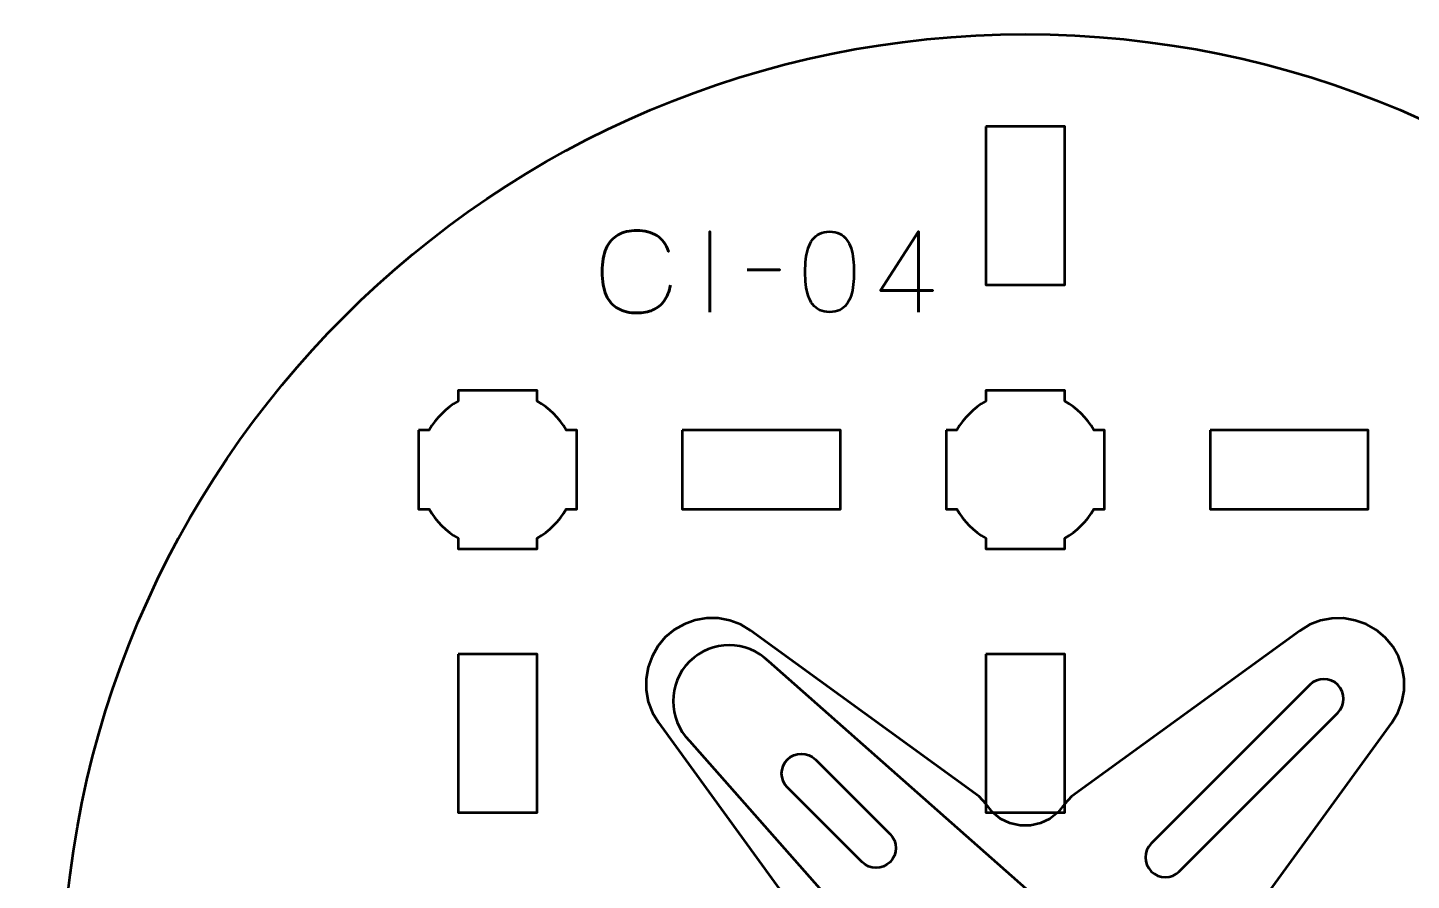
# Model space of a CAD drawing. Header units: centimetres. Extents: x -21 to 0, y -29.7 to 0.
# Drawn here: x -15.78 to -10.54, y -19.11 to -15.87 of the extents above; entities that cross this region are included whole.
import ezdxf

# ---------------------------------------------------------------- set-up
doc = ezdxf.new("R2010")
doc.units = ezdxf.units.CM
doc.header["$MEASUREMENT"] = 0
doc.layers.add('Layer 1', color=7, linetype='Continuous')

msp = doc.modelspace()

# ---------------------------------------------------------------- linework, layer by layer
at = {"layer": 'Layer 1', "color": 114, "lineweight": 53}
msp.add_ellipse((-11.99999, -19.55), major_axis=(0, 3.65), ratio=1, dxfattribs=at)
at = {"layer": 'Layer 1', "color": 22, "lineweight": 53}
msp.add_open_spline([(-21.00003, -29.19995), (-21.00003, -29.19995), (-21.00003, -0.49992), (-21.00003, -0.49992), (-21.00003, -0.49992), (-21.00003, -0.22295), (-20.77694, 0.00004), (-20.49994, 0.00004), (-20.49994, 0.00004), (-20.49994, 0.00004), (-0.50008, 0.00004), (-0.50008, 0.00004), (-0.50008, 0.00004), (-0.22294, 0.00004), (0.00002, -0.22295), (0.00002, -0.49992), (0.00002, -0.49992), (0.00002, -0.49992), (0.00002, -29.19995), (0.00002, -29.19995), (0.00002, -29.19995), (0.00002, -29.47695), (-0.22294, -29.70004), (-0.50008, -29.70004), (-0.50008, -29.70004), (-0.50008, -29.70004), (-20.49994, -29.70004), (-20.49994, -29.70004), (-20.49994, -29.70004), (-20.77694, -29.70004), (-21.00003, -29.47695), (-21.00003, -29.19995)], degree=3, knots=[0, 0, 0, 0, 0.125, 0.125, 0.125, 0.125, 0.25, 0.25, 0.25, 0.25, 0.375, 0.375, 0.375, 0.375, 0.5, 0.5, 0.5, 0.5, 0.625, 0.625, 0.625, 0.625, 0.75, 0.75, 0.75, 0.75, 0.875, 0.875, 0.875, 0.875, 1, 1, 1, 1], dxfattribs=at)
at = {"layer": 'Layer 1', "lineweight": 53}
for points, knots in [([(-12.15003, -16.24995), (-12.15003, -16.24995), (-11.85003, -16.24995), (-11.85003, -16.24995), (-11.85003, -16.24995), (-11.85003, -16.24995), (-11.85003, -16.84995), (-11.85003, -16.84995), (-11.85003, -16.84995), (-11.85003, -16.84995), (-12.15003, -16.84995), (-12.15003, -16.84995), (-12.15003, -16.84995), (-12.15003, -16.84995), (-12.15003, -16.24995), (-12.15003, -16.24995)], [0, 0, 0, 0, 0.25, 0.25, 0.25, 0.25, 0.5, 0.5, 0.5, 0.5, 0.75, 0.75, 0.75, 0.75, 1, 1, 1, 1]), ([(-14.29999, -17.39994), (-14.29999, -17.39994), (-14.25979, -17.39994), (-14.25979, -17.39994), (-14.25979, -17.39994), (-14.23346, -17.35442), (-14.1955, -17.31649), (-14.14999, -17.29016), (-14.14999, -17.29016), (-14.14999, -17.29016), (-14.14999, -17.24994), (-14.14999, -17.24994), (-14.14999, -17.24994), (-14.14999, -17.24994), (-13.84999, -17.24994), (-13.84999, -17.24994), (-13.84999, -17.24994), (-13.84999, -17.24994), (-13.84999, -17.29013), (-13.84999, -17.29013), (-13.84999, -17.29013), (-13.80446, -17.31646), (-13.76647, -17.35441), (-13.74011, -17.39994), (-13.74011, -17.39994), (-13.74011, -17.39994), (-13.69999, -17.39994), (-13.69999, -17.39994), (-13.69999, -17.39994), (-13.69999, -17.39994), (-13.69999, -17.54536), (-13.69999, -17.54536), (-13.69999, -17.54536), (-13.69999, -17.54536), (-13.69993, -17.55001), (-13.69993, -17.55001), (-13.69993, -17.55001), (-13.69993, -17.55001), (-13.69999, -17.55465), (-13.69999, -17.55465), (-13.69999, -17.55465), (-13.69999, -17.55465), (-13.69999, -17.69994), (-13.69999, -17.69994), (-13.69999, -17.69994), (-13.69999, -17.69994), (-13.74006, -17.69994), (-13.74006, -17.69994), (-13.74006, -17.69994), (-13.76641, -17.74551), (-13.80441, -17.78352), (-13.84999, -17.80988), (-13.84999, -17.80988), (-13.84999, -17.80988), (-13.84999, -17.84994), (-13.84999, -17.84994), (-13.84999, -17.84994), (-13.84999, -17.84994), (-13.99327, -17.84994), (-13.99327, -17.84994), (-13.99327, -17.84994), (-13.99327, -17.84994), (-13.99994, -17.85002), (-13.99994, -17.85002), (-13.99994, -17.85002), (-13.99994, -17.85002), (-14.00662, -17.84994), (-14.00662, -17.84994), (-14.00662, -17.84994), (-14.00662, -17.84994), (-14.14999, -17.84994), (-14.14999, -17.84994), (-14.14999, -17.84994), (-14.14999, -17.84994), (-14.14999, -17.80984), (-14.14999, -17.80984), (-14.14999, -17.80984), (-14.19553, -17.78348), (-14.23351, -17.74549), (-14.25984, -17.69994), (-14.25984, -17.69994), (-14.25984, -17.69994), (-14.29999, -17.69994), (-14.29999, -17.69994), (-14.29999, -17.69994), (-14.29999, -17.69994), (-14.29999, -17.39994), (-14.29999, -17.39994)], [0, 0, 0, 0, 0.0454545, 0.0454545, 0.0454545, 0.0454545, 0.0909091, 0.0909091, 0.0909091, 0.0909091, 0.1363636, 0.1363636, 0.1363636, 0.1363636, 0.1818182, 0.1818182, 0.1818182, 0.1818182, 0.2272727, 0.2272727, 0.2272727, 0.2272727, 0.2727273, 0.2727273, 0.2727273, 0.2727273, 0.3181818, 0.3181818, 0.3181818, 0.3181818, 0.3636364, 0.3636364, 0.3636364, 0.3636364, 0.4090909, 0.4090909, 0.4090909, 0.4090909, 0.4545455, 0.4545455, 0.4545455, 0.4545455, 0.5, 0.5, 0.5, 0.5, 0.5454545, 0.5454545, 0.5454545, 0.5454545, 0.5909091, 0.5909091, 0.5909091, 0.5909091, 0.6363636, 0.6363636, 0.6363636, 0.6363636, 0.6818182, 0.6818182, 0.6818182, 0.6818182, 0.7272727, 0.7272727, 0.7272727, 0.7272727, 0.7727273, 0.7727273, 0.7727273, 0.7727273, 0.8181818, 0.8181818, 0.8181818, 0.8181818, 0.8636364, 0.8636364, 0.8636364, 0.8636364, 0.9090909, 0.9090909, 0.9090909, 0.9090909, 0.9545455, 0.9545455, 0.9545455, 0.9545455, 1, 1, 1, 1]), ([(-12.29999, -17.39994), (-12.29999, -17.39994), (-12.25979, -17.39994), (-12.25979, -17.39994), (-12.25979, -17.39994), (-12.23346, -17.35442), (-12.1955, -17.31649), (-12.14999, -17.29016), (-12.14999, -17.29016), (-12.14999, -17.29016), (-12.14999, -17.24994), (-12.14999, -17.24994), (-12.14999, -17.24994), (-12.14999, -17.24994), (-11.84999, -17.24994), (-11.84999, -17.24994), (-11.84999, -17.24994), (-11.84999, -17.24994), (-11.84999, -17.29013), (-11.84999, -17.29013), (-11.84999, -17.29013), (-11.80446, -17.31646), (-11.76647, -17.35441), (-11.74011, -17.39994), (-11.74011, -17.39994), (-11.74011, -17.39994), (-11.69999, -17.39994), (-11.69999, -17.39994), (-11.69999, -17.39994), (-11.69999, -17.39994), (-11.69999, -17.54536), (-11.69999, -17.54536), (-11.69999, -17.54536), (-11.69999, -17.54536), (-11.69993, -17.55001), (-11.69993, -17.55001), (-11.69993, -17.55001), (-11.69993, -17.55001), (-11.69999, -17.55465), (-11.69999, -17.55465), (-11.69999, -17.55465), (-11.69999, -17.55465), (-11.69999, -17.69994), (-11.69999, -17.69994), (-11.69999, -17.69994), (-11.69999, -17.69994), (-11.74006, -17.69994), (-11.74006, -17.69994), (-11.74006, -17.69994), (-11.76641, -17.74551), (-11.80441, -17.78352), (-11.84999, -17.80988), (-11.84999, -17.80988), (-11.84999, -17.80988), (-11.84999, -17.84994), (-11.84999, -17.84994), (-11.84999, -17.84994), (-11.84999, -17.84994), (-11.99327, -17.84994), (-11.99327, -17.84994), (-11.99327, -17.84994), (-11.99327, -17.84994), (-11.99994, -17.85002), (-11.99994, -17.85002), (-11.99994, -17.85002), (-11.99994, -17.85002), (-12.00662, -17.84994), (-12.00662, -17.84994), (-12.00662, -17.84994), (-12.00662, -17.84994), (-12.14999, -17.84994), (-12.14999, -17.84994), (-12.14999, -17.84994), (-12.14999, -17.84994), (-12.14999, -17.80984), (-12.14999, -17.80984), (-12.14999, -17.80984), (-12.19553, -17.78348), (-12.23351, -17.74549), (-12.25984, -17.69994), (-12.25984, -17.69994), (-12.25984, -17.69994), (-12.29999, -17.69994), (-12.29999, -17.69994), (-12.29999, -17.69994), (-12.29999, -17.69994), (-12.29999, -17.39994), (-12.29999, -17.39994)], [0, 0, 0, 0, 0.0454545, 0.0454545, 0.0454545, 0.0454545, 0.0909091, 0.0909091, 0.0909091, 0.0909091, 0.1363636, 0.1363636, 0.1363636, 0.1363636, 0.1818182, 0.1818182, 0.1818182, 0.1818182, 0.2272727, 0.2272727, 0.2272727, 0.2272727, 0.2727273, 0.2727273, 0.2727273, 0.2727273, 0.3181818, 0.3181818, 0.3181818, 0.3181818, 0.3636364, 0.3636364, 0.3636364, 0.3636364, 0.4090909, 0.4090909, 0.4090909, 0.4090909, 0.4545455, 0.4545455, 0.4545455, 0.4545455, 0.5, 0.5, 0.5, 0.5, 0.5454545, 0.5454545, 0.5454545, 0.5454545, 0.5909091, 0.5909091, 0.5909091, 0.5909091, 0.6363636, 0.6363636, 0.6363636, 0.6363636, 0.6818182, 0.6818182, 0.6818182, 0.6818182, 0.7272727, 0.7272727, 0.7272727, 0.7272727, 0.7727273, 0.7727273, 0.7727273, 0.7727273, 0.8181818, 0.8181818, 0.8181818, 0.8181818, 0.8636364, 0.8636364, 0.8636364, 0.8636364, 0.9090909, 0.9090909, 0.9090909, 0.9090909, 0.9545455, 0.9545455, 0.9545455, 0.9545455, 1, 1, 1, 1]), ([(-13.29998, -17.39993), (-13.29998, -17.39993), (-12.69997, -17.39993), (-12.69997, -17.39993), (-12.69997, -17.39993), (-12.69997, -17.39993), (-12.69997, -17.69993), (-12.69997, -17.69993), (-12.69997, -17.69993), (-12.69997, -17.69993), (-13.29998, -17.69993), (-13.29998, -17.69993), (-13.29998, -17.69993), (-13.29998, -17.69993), (-13.29998, -17.39993), (-13.29998, -17.39993)], [0, 0, 0, 0, 0.25, 0.25, 0.25, 0.25, 0.5, 0.5, 0.5, 0.5, 0.75, 0.75, 0.75, 0.75, 1, 1, 1, 1]), ([(-11.29991, -17.39993), (-11.29991, -17.39993), (-10.69991, -17.39993), (-10.69991, -17.39993), (-10.69991, -17.39993), (-10.69991, -17.39993), (-10.69991, -17.69993), (-10.69991, -17.69993), (-10.69991, -17.69993), (-10.69991, -17.69993), (-11.29991, -17.69993), (-11.29991, -17.69993), (-11.29991, -17.69993), (-11.29991, -17.69993), (-11.29991, -17.39993), (-11.29991, -17.39993)], [0, 0, 0, 0, 0.25, 0.25, 0.25, 0.25, 0.5, 0.5, 0.5, 0.5, 0.75, 0.75, 0.75, 0.75, 1, 1, 1, 1]), ([(-14.14996, -18.24991), (-14.14996, -18.24991), (-13.84996, -18.24991), (-13.84996, -18.24991), (-13.84996, -18.24991), (-13.84996, -18.24991), (-13.84996, -18.84992), (-13.84996, -18.84992), (-13.84996, -18.84992), (-13.84996, -18.84992), (-14.14996, -18.84992), (-14.14996, -18.84992), (-14.14996, -18.84992), (-14.14996, -18.84992), (-14.14996, -18.24991), (-14.14996, -18.24991)], [0, 0, 0, 0, 0.25, 0.25, 0.25, 0.25, 0.5, 0.5, 0.5, 0.5, 0.75, 0.75, 0.75, 0.75, 1, 1, 1, 1]), ([(-12.15003, -18.24991), (-12.15003, -18.24991), (-11.85003, -18.24991), (-11.85003, -18.24991), (-11.85003, -18.24991), (-11.85003, -18.24991), (-11.85003, -18.84992), (-11.85003, -18.84992), (-11.85003, -18.84992), (-11.85003, -18.84992), (-12.15003, -18.84992), (-12.15003, -18.84992), (-12.15003, -18.84992), (-12.15003, -18.84992), (-12.15003, -18.24991), (-12.15003, -18.24991)], [0, 0, 0, 0, 0.25, 0.25, 0.25, 0.25, 0.5, 0.5, 0.5, 0.5, 0.75, 0.75, 0.75, 0.75, 1, 1, 1, 1])]:
    msp.add_open_spline(points, degree=3, knots=knots, dxfattribs=at)
at = {"layer": 'Layer 1', "color": 30, "lineweight": 53}
for points, knots in [([(-13.345, -16.85033), (-13.34952, -16.87453), (-13.35742, -16.8945), (-13.3685, -16.91016), (-13.3685, -16.91016), (-13.37964, -16.92576), (-13.3939, -16.93733), (-13.41125, -16.94488), (-13.41125, -16.94488), (-13.42854, -16.95243), (-13.44886, -16.95624), (-13.472, -16.95617), (-13.472, -16.95617), (-13.50015, -16.95624), (-13.52407, -16.9508), (-13.54369, -16.93973), (-13.54369, -16.93973), (-13.5633, -16.92872), (-13.57826, -16.91172), (-13.58856, -16.88865), (-13.58856, -16.88865), (-13.59886, -16.86557), (-13.60401, -16.83601), (-13.60408, -16.79996), (-13.60408, -16.79996), (-13.60401, -16.76405), (-13.59886, -16.73455), (-13.58856, -16.71148), (-13.58856, -16.71148), (-13.57826, -16.68841), (-13.5633, -16.67134), (-13.54369, -16.66026), (-13.54369, -16.66026), (-13.52407, -16.64918), (-13.50015, -16.64368), (-13.472, -16.64375), (-13.472, -16.64375), (-13.44187, -16.64368), (-13.41662, -16.6501), (-13.3963, -16.66301), (-13.3963, -16.66301), (-13.37605, -16.67592), (-13.36116, -16.69589), (-13.35178, -16.72291), (-13.35178, -16.72291), (-13.36116, -16.69589), (-13.37605, -16.67592), (-13.3963, -16.66301), (-13.3963, -16.66301), (-13.41662, -16.6501), (-13.44187, -16.64368), (-13.472, -16.64375), (-13.472, -16.64375), (-13.50015, -16.64368), (-13.52407, -16.64918), (-13.54369, -16.66026), (-13.54369, -16.66026), (-13.5633, -16.67134), (-13.57826, -16.68841), (-13.58856, -16.71148), (-13.58856, -16.71148), (-13.59886, -16.73455), (-13.60401, -16.76405), (-13.60408, -16.79996), (-13.60408, -16.79996), (-13.60401, -16.83601), (-13.59886, -16.86557), (-13.58856, -16.88865), (-13.58856, -16.88865), (-13.57826, -16.91172), (-13.5633, -16.92872), (-13.54369, -16.93973), (-13.54369, -16.93973), (-13.52407, -16.9508), (-13.50015, -16.95624), (-13.472, -16.95617), (-13.472, -16.95617), (-13.44886, -16.95624), (-13.42854, -16.95243), (-13.41125, -16.94488), (-13.41125, -16.94488), (-13.3939, -16.93733), (-13.37964, -16.92576), (-13.3685, -16.91016), (-13.3685, -16.91016), (-13.35742, -16.8945), (-13.34952, -16.87453), (-13.345, -16.85033)], [0, 0, 0, 0, 0.0454545, 0.0454545, 0.0454545, 0.0454545, 0.0909091, 0.0909091, 0.0909091, 0.0909091, 0.1363636, 0.1363636, 0.1363636, 0.1363636, 0.1818182, 0.1818182, 0.1818182, 0.1818182, 0.2272727, 0.2272727, 0.2272727, 0.2272727, 0.2727273, 0.2727273, 0.2727273, 0.2727273, 0.3181818, 0.3181818, 0.3181818, 0.3181818, 0.3636364, 0.3636364, 0.3636364, 0.3636364, 0.4090909, 0.4090909, 0.4090909, 0.4090909, 0.4545455, 0.4545455, 0.4545455, 0.4545455, 0.5, 0.5, 0.5, 0.5, 0.5454545, 0.5454545, 0.5454545, 0.5454545, 0.5909091, 0.5909091, 0.5909091, 0.5909091, 0.6363636, 0.6363636, 0.6363636, 0.6363636, 0.6818182, 0.6818182, 0.6818182, 0.6818182, 0.7272727, 0.7272727, 0.7272727, 0.7272727, 0.7727273, 0.7727273, 0.7727273, 0.7727273, 0.8181818, 0.8181818, 0.8181818, 0.8181818, 0.8636364, 0.8636364, 0.8636364, 0.8636364, 0.9090909, 0.9090909, 0.9090909, 0.9090909, 0.9545455, 0.9545455, 0.9545455, 0.9545455, 1, 1, 1, 1]), ([(-13.19514, -16.95278), (-13.19514, -16.95278), (-13.19514, -16.64756), (-13.19514, -16.64756), (-13.19514, -16.64756), (-13.19514, -16.64756), (-13.19514, -16.95278), (-13.19514, -16.95278)], [0, 0, 0, 0, 0.5, 0.5, 0.5, 0.5, 1, 1, 1, 1]), ([(-12.74175, -16.95278), (-12.72694, -16.95271), (-12.71417, -16.9501), (-12.70351, -16.94502), (-12.70351, -16.94502), (-12.69293, -16.93994), (-12.68411, -16.93267), (-12.67706, -16.92343), (-12.67706, -16.92343), (-12.67007, -16.91412), (-12.66457, -16.90311), (-12.66048, -16.89041), (-12.66048, -16.89041), (-12.65645, -16.87771), (-12.65356, -16.86381), (-12.65194, -16.84857), (-12.65194, -16.84857), (-12.65024, -16.83333), (-12.6494, -16.81731), (-12.64947, -16.80038), (-12.64947, -16.80038), (-12.6494, -16.78352), (-12.65024, -16.7675), (-12.65194, -16.75233), (-12.65194, -16.75233), (-12.65356, -16.73716), (-12.65645, -16.72319), (-12.66048, -16.71049), (-12.66048, -16.71049), (-12.66457, -16.69786), (-12.67007, -16.68686), (-12.67706, -16.67747), (-12.67706, -16.67747), (-12.68411, -16.66816), (-12.69293, -16.66089), (-12.70351, -16.65581), (-12.70351, -16.65581), (-12.71417, -16.65066), (-12.72694, -16.64805), (-12.74175, -16.64798), (-12.74175, -16.64798), (-12.75657, -16.64805), (-12.76934, -16.65066), (-12.78, -16.65581), (-12.78, -16.65581), (-12.79058, -16.66089), (-12.7994, -16.66816), (-12.80645, -16.67747), (-12.80645, -16.67747), (-12.81344, -16.68686), (-12.81894, -16.69786), (-12.82303, -16.71049), (-12.82303, -16.71049), (-12.82706, -16.72319), (-12.82995, -16.73716), (-12.83157, -16.75233), (-12.83157, -16.75233), (-12.83326, -16.7675), (-12.83411, -16.78352), (-12.83404, -16.80038), (-12.83404, -16.80038), (-12.83411, -16.81731), (-12.83326, -16.83333), (-12.83157, -16.84857), (-12.83157, -16.84857), (-12.82995, -16.86381), (-12.82706, -16.87771), (-12.82303, -16.89041), (-12.82303, -16.89041), (-12.81894, -16.90311), (-12.81344, -16.91412), (-12.80645, -16.92343), (-12.80645, -16.92343), (-12.7994, -16.93267), (-12.79058, -16.93994), (-12.78, -16.94502), (-12.78, -16.94502), (-12.76934, -16.9501), (-12.75657, -16.95271), (-12.74175, -16.95278)], [0, 0, 0, 0, 0.05, 0.05, 0.05, 0.05, 0.1, 0.1, 0.1, 0.1, 0.15, 0.15, 0.15, 0.15, 0.2, 0.2, 0.2, 0.2, 0.25, 0.25, 0.25, 0.25, 0.3, 0.3, 0.3, 0.3, 0.35, 0.35, 0.35, 0.35, 0.4, 0.4, 0.4, 0.4, 0.45, 0.45, 0.45, 0.45, 0.5, 0.5, 0.5, 0.5, 0.55, 0.55, 0.55, 0.55, 0.6, 0.6, 0.6, 0.6, 0.65, 0.65, 0.65, 0.65, 0.7, 0.7, 0.7, 0.7, 0.75, 0.75, 0.75, 0.75, 0.8, 0.8, 0.8, 0.8, 0.85, 0.85, 0.85, 0.85, 0.9, 0.9, 0.9, 0.9, 0.95, 0.95, 0.95, 0.95, 1, 1, 1, 1]), ([(-12.74175, -16.95278), (-12.72694, -16.95271), (-12.71417, -16.9501), (-12.70351, -16.94502), (-12.70351, -16.94502), (-12.69293, -16.93994), (-12.68411, -16.93267), (-12.67706, -16.92343), (-12.67706, -16.92343), (-12.67007, -16.91412), (-12.66457, -16.90311), (-12.66048, -16.89041), (-12.66048, -16.89041), (-12.65645, -16.87771), (-12.65356, -16.86381), (-12.65194, -16.84857), (-12.65194, -16.84857), (-12.65024, -16.83333), (-12.6494, -16.81731), (-12.64947, -16.80038), (-12.64947, -16.80038), (-12.6494, -16.78352), (-12.65024, -16.7675), (-12.65194, -16.75233), (-12.65194, -16.75233), (-12.65356, -16.73716), (-12.65645, -16.72319), (-12.66048, -16.71049), (-12.66048, -16.71049), (-12.66457, -16.69786), (-12.67007, -16.68686), (-12.67706, -16.67747), (-12.67706, -16.67747), (-12.68411, -16.66816), (-12.69293, -16.66089), (-12.70351, -16.65581), (-12.70351, -16.65581), (-12.71417, -16.65066), (-12.72694, -16.64805), (-12.74175, -16.64798), (-12.74175, -16.64798), (-12.75657, -16.64805), (-12.76934, -16.65066), (-12.78, -16.65581), (-12.78, -16.65581), (-12.79058, -16.66089), (-12.7994, -16.66816), (-12.80645, -16.67747), (-12.80645, -16.67747), (-12.81344, -16.68686), (-12.81894, -16.69786), (-12.82303, -16.71049), (-12.82303, -16.71049), (-12.82706, -16.72319), (-12.82995, -16.73716), (-12.83157, -16.75233), (-12.83157, -16.75233), (-12.83326, -16.7675), (-12.83411, -16.78352), (-12.83404, -16.80038), (-12.83404, -16.80038), (-12.83411, -16.81731), (-12.83326, -16.83333), (-12.83157, -16.84857), (-12.83157, -16.84857), (-12.82995, -16.86381), (-12.82706, -16.87771), (-12.82303, -16.89041), (-12.82303, -16.89041), (-12.81894, -16.90311), (-12.81344, -16.91412), (-12.80645, -16.92343), (-12.80645, -16.92343), (-12.7994, -16.93267), (-12.79058, -16.93994), (-12.78, -16.94502), (-12.78, -16.94502), (-12.76934, -16.9501), (-12.75657, -16.95271), (-12.74175, -16.95278)], [0, 0, 0, 0, 0.05, 0.05, 0.05, 0.05, 0.1, 0.1, 0.1, 0.1, 0.15, 0.15, 0.15, 0.15, 0.2, 0.2, 0.2, 0.2, 0.25, 0.25, 0.25, 0.25, 0.3, 0.3, 0.3, 0.3, 0.35, 0.35, 0.35, 0.35, 0.4, 0.4, 0.4, 0.4, 0.45, 0.45, 0.45, 0.45, 0.5, 0.5, 0.5, 0.5, 0.55, 0.55, 0.55, 0.55, 0.6, 0.6, 0.6, 0.6, 0.65, 0.65, 0.65, 0.65, 0.7, 0.7, 0.7, 0.7, 0.75, 0.75, 0.75, 0.75, 0.8, 0.8, 0.8, 0.8, 0.85, 0.85, 0.85, 0.85, 0.9, 0.9, 0.9, 0.9, 0.95, 0.95, 0.95, 0.95, 1, 1, 1, 1]), ([(-12.40521, -16.95278), (-12.40521, -16.95278), (-12.40521, -16.64756), (-12.40521, -16.64756), (-12.40521, -16.64756), (-12.40521, -16.64756), (-12.54914, -16.8715), (-12.54914, -16.8715), (-12.54914, -16.8715), (-12.54914, -16.8715), (-12.35102, -16.8715), (-12.35102, -16.8715), (-12.35102, -16.8715), (-12.35102, -16.8715), (-12.54914, -16.8715), (-12.54914, -16.8715), (-12.54914, -16.8715), (-12.54914, -16.8715), (-12.40521, -16.64756), (-12.40521, -16.64756), (-12.40521, -16.64756), (-12.40521, -16.64756), (-12.40521, -16.95278), (-12.40521, -16.95278)], [0, 0, 0, 0, 0.1666667, 0.1666667, 0.1666667, 0.1666667, 0.3333333, 0.3333333, 0.3333333, 0.3333333, 0.5, 0.5, 0.5, 0.5, 0.6666667, 0.6666667, 0.6666667, 0.6666667, 0.8333333, 0.8333333, 0.8333333, 0.8333333, 1, 1, 1, 1]), ([(-13.05417, -16.79318), (-13.05417, -16.79318), (-12.93098, -16.79318), (-12.93098, -16.79318), (-12.93098, -16.79318), (-12.93098, -16.79318), (-13.05417, -16.79318), (-13.05417, -16.79318)], [0, 0, 0, 0, 0.5, 0.5, 0.5, 0.5, 1, 1, 1, 1]), ([(-13.04125, -18.1598), (-13.04125, -18.1598), (-12.17531, -18.78937), (-12.17531, -18.78937), (-12.17531, -18.78937), (-12.17531, -18.78937), (-12.14842, -18.81738), (-12.14842, -18.81738), (-12.14842, -18.81738), (-12.14842, -18.81738), (-12.12434, -18.84819), (-12.12434, -18.84819), (-12.12434, -18.84819), (-12.12434, -18.84819), (-12.09409, -18.87283), (-12.09409, -18.87283), (-12.09409, -18.87283), (-12.09409, -18.87283), (-12.05881, -18.89019), (-12.05881, -18.89019), (-12.05881, -18.89019), (-12.05881, -18.89019), (-12.01959, -18.89916), (-12.01959, -18.89916), (-12.01959, -18.89916), (-12.01959, -18.89916), (-11.98038, -18.89915), (-11.98038, -18.89915), (-11.98038, -18.89915), (-11.98038, -18.89915), (-11.9423, -18.89019), (-11.9423, -18.89019), (-11.9423, -18.89019), (-11.9423, -18.89019), (-11.90645, -18.87338), (-11.90645, -18.87338), (-11.90645, -18.87338), (-11.90645, -18.87338), (-11.87564, -18.84818), (-11.87564, -18.84818), (-11.87564, -18.84818), (-11.87564, -18.84818), (-11.85157, -18.81738), (-11.85157, -18.81738), (-11.85157, -18.81738), (-11.85157, -18.81738), (-11.82524, -18.78881), (-11.82524, -18.78881), (-11.82524, -18.78881), (-11.82524, -18.78881), (-10.95929, -18.16036), (-10.95929, -18.16036), (-10.95929, -18.16036), (-10.95929, -18.16036), (-10.92176, -18.13739), (-10.92176, -18.13739), (-10.92176, -18.13739), (-10.92176, -18.13739), (-10.88088, -18.12228), (-10.88088, -18.12228), (-10.88088, -18.12228), (-10.88088, -18.12228), (-10.83774, -18.11387), (-10.83774, -18.11387), (-10.83774, -18.11387), (-10.83774, -18.11387), (-10.7935, -18.11331), (-10.7935, -18.11331), (-10.7935, -18.11331), (-10.7935, -18.11331), (-10.74981, -18.12115), (-10.74981, -18.12115), (-10.74981, -18.12115), (-10.74981, -18.12115), (-10.70836, -18.13572), (-10.70836, -18.13572), (-10.70836, -18.13572), (-10.70836, -18.13572), (-10.66972, -18.15756), (-10.66972, -18.15756), (-10.66972, -18.15756), (-10.66972, -18.15756), (-10.63611, -18.18556), (-10.63611, -18.18556), (-10.63611, -18.18556), (-10.63611, -18.18556), (-10.60754, -18.21973), (-10.60754, -18.21973), (-10.60754, -18.21973), (-10.60754, -18.21973), (-10.5857, -18.25838), (-10.5857, -18.25838), (-10.5857, -18.25838), (-10.5857, -18.25838), (-10.57113, -18.29982), (-10.57113, -18.29982), (-10.57113, -18.29982), (-10.57113, -18.29982), (-10.56385, -18.34296), (-10.56385, -18.34296), (-10.56385, -18.34296), (-10.56385, -18.34296), (-10.56441, -18.3872), (-10.56441, -18.3872), (-10.56441, -18.3872), (-10.56441, -18.3872), (-10.57226, -18.4309), (-10.57226, -18.4309), (-10.57226, -18.4309), (-10.57226, -18.4309), (-10.58737, -18.47178), (-10.58737, -18.47178), (-10.58737, -18.47178), (-10.58737, -18.47178), (-10.61034, -18.50931), (-10.61034, -18.50931), (-10.61034, -18.50931), (-10.61034, -18.50931), (-11.23935, -19.3747), (-11.23935, -19.3747), (-11.23935, -19.3747), (-11.23935, -19.3747), (-11.26737, -19.40158), (-11.26737, -19.40158), (-11.26737, -19.40158), (-11.26737, -19.40158), (-11.29816, -19.42566), (-11.29816, -19.42566), (-11.29816, -19.42566), (-11.29816, -19.42566), (-11.32336, -19.45647), (-11.32336, -19.45647), (-11.32336, -19.45647), (-11.32336, -19.45647), (-11.34017, -19.49232), (-11.34017, -19.49232), (-11.34017, -19.49232), (-11.34017, -19.49232), (-11.34913, -19.53039), (-11.34913, -19.53039), (-11.34913, -19.53039), (-11.34913, -19.53039), (-11.34914, -19.56961), (-11.34914, -19.56961), (-11.34914, -19.56961), (-11.34914, -19.56961), (-11.34074, -19.60826), (-11.34074, -19.60826), (-11.34074, -19.60826), (-11.34074, -19.60826), (-11.32337, -19.64355), (-11.32337, -19.64355), (-11.32337, -19.64355), (-11.32337, -19.64355), (-11.29817, -19.67436), (-11.29817, -19.67436), (-11.29817, -19.67436), (-11.29817, -19.67436), (-11.26736, -19.69844), (-11.26736, -19.69844), (-11.26736, -19.69844), (-11.26736, -19.69844), (-11.23935, -19.72532), (-11.23935, -19.72532), (-11.23935, -19.72532), (-11.23935, -19.72532), (-10.61035, -20.5907), (-10.61035, -20.5907), (-10.61035, -20.5907), (-10.61035, -20.5907), (-10.58739, -20.62822), (-10.58739, -20.62822), (-10.58739, -20.62822), (-10.58739, -20.62822), (-10.5717, -20.66966), (-10.5717, -20.66966), (-10.5717, -20.66966), (-10.5717, -20.66966), (-10.56387, -20.71336), (-10.56387, -20.71336), (-10.56387, -20.71336), (-10.56387, -20.71336), (-10.56331, -20.7576), (-10.56331, -20.7576), (-10.56331, -20.7576), (-10.56331, -20.7576), (-10.57058, -20.80073), (-10.57058, -20.80073), (-10.57058, -20.80073), (-10.57058, -20.80073), (-10.58515, -20.84218), (-10.58515, -20.84218), (-10.58515, -20.84218), (-10.58515, -20.84218), (-10.60699, -20.88083), (-10.60699, -20.88083), (-10.60699, -20.88083), (-10.60699, -20.88083), (-10.63499, -20.91444), (-10.63499, -20.91444), (-10.63499, -20.91444), (-10.63499, -20.91444), (-10.66916, -20.943), (-10.66916, -20.943), (-10.66916, -20.943), (-10.66916, -20.943), (-10.70782, -20.96485), (-10.70782, -20.96485), (-10.70782, -20.96485), (-10.70782, -20.96485), (-10.74927, -20.97942), (-10.74927, -20.97942), (-10.74927, -20.97942), (-10.74927, -20.97942), (-10.79239, -20.98669), (-10.79239, -20.98669), (-10.79239, -20.98669), (-10.79239, -20.98669), (-10.83664, -20.98613), (-10.83664, -20.98613), (-10.83664, -20.98613), (-10.83664, -20.98613), (-10.88033, -20.9783), (-10.88033, -20.9783), (-10.88033, -20.9783), (-10.88033, -20.9783), (-10.92178, -20.96261), (-10.92178, -20.96261), (-10.92178, -20.96261), (-10.92178, -20.96261), (-10.9593, -20.93965), (-10.9593, -20.93965), (-10.9593, -20.93965), (-10.9593, -20.93965), (-11.82467, -20.31064), (-11.82467, -20.31064), (-11.82467, -20.31064), (-11.82467, -20.31064), (-11.85156, -20.28264), (-11.85156, -20.28264), (-11.85156, -20.28264), (-11.85156, -20.28264), (-11.87564, -20.25183), (-11.87564, -20.25183), (-11.87564, -20.25183), (-11.87564, -20.25183), (-11.90645, -20.22663), (-11.90645, -20.22663), (-11.90645, -20.22663), (-11.90645, -20.22663), (-11.94174, -20.20926), (-11.94174, -20.20926), (-11.94174, -20.20926), (-11.94174, -20.20926), (-11.98039, -20.20086), (-11.98039, -20.20086), (-11.98039, -20.20086), (-11.98039, -20.20086), (-12.0196, -20.20086), (-12.0196, -20.20086), (-12.0196, -20.20086), (-12.0196, -20.20086), (-12.05768, -20.20983), (-12.05768, -20.20983), (-12.05768, -20.20983), (-12.05768, -20.20983), (-12.09353, -20.22663), (-12.09353, -20.22663), (-12.09353, -20.22663), (-12.09353, -20.22663), (-12.12434, -20.25184), (-12.12434, -20.25184), (-12.12434, -20.25184), (-12.12434, -20.25184), (-12.14842, -20.28264), (-12.14842, -20.28264), (-12.14842, -20.28264), (-12.14842, -20.28264), (-12.17474, -20.31009), (-12.17474, -20.31009), (-12.17474, -20.31009), (-12.17474, -20.31009), (-13.04068, -20.93965), (-13.04068, -20.93965), (-13.04068, -20.93965), (-13.04068, -20.93965), (-13.0782, -20.96261), (-13.0782, -20.96261), (-13.0782, -20.96261), (-13.0782, -20.96261), (-13.1191, -20.97774), (-13.1191, -20.97774), (-13.1191, -20.97774), (-13.1191, -20.97774), (-13.16279, -20.98557), (-13.16279, -20.98557), (-13.16279, -20.98557), (-13.16279, -20.98557), (-13.20703, -20.98614), (-13.20703, -20.98614), (-13.20703, -20.98614), (-13.20703, -20.98614), (-13.25016, -20.97886), (-13.25016, -20.97886), (-13.25016, -20.97886), (-13.25016, -20.97886), (-13.2916, -20.96429), (-13.2916, -20.96429), (-13.2916, -20.96429), (-13.2916, -20.96429), (-13.33026, -20.94245), (-13.33026, -20.94245), (-13.33026, -20.94245), (-13.33026, -20.94245), (-13.36443, -20.91388), (-13.36443, -20.91388), (-13.36443, -20.91388), (-13.36443, -20.91388), (-13.39243, -20.88027), (-13.39243, -20.88027), (-13.39243, -20.88027), (-13.39243, -20.88027), (-13.41426, -20.84163), (-13.41426, -20.84163), (-13.41426, -20.84163), (-13.41426, -20.84163), (-13.42884, -20.80018), (-13.42884, -20.80018), (-13.42884, -20.80018), (-13.42884, -20.80018), (-13.43668, -20.75649), (-13.43668, -20.75649), (-13.43668, -20.75649), (-13.43668, -20.75649), (-13.43612, -20.71224), (-13.43612, -20.71224), (-13.43612, -20.71224), (-13.43612, -20.71224), (-13.42772, -20.66912), (-13.42772, -20.66912), (-13.42772, -20.66912), (-13.42772, -20.66912), (-13.41259, -20.62822), (-13.41259, -20.62822), (-13.41259, -20.62822), (-13.41259, -20.62822), (-13.38963, -20.5907), (-13.38963, -20.5907), (-13.38963, -20.5907), (-13.38963, -20.5907), (-12.76063, -19.7242), (-12.76063, -19.7242), (-12.76063, -19.7242), (-12.76063, -19.7242), (-12.73262, -19.69844), (-12.73262, -19.69844), (-12.73262, -19.69844), (-12.73262, -19.69844), (-12.70182, -19.67436), (-12.70182, -19.67436), (-12.70182, -19.67436), (-12.70182, -19.67436), (-12.67661, -19.64355), (-12.67661, -19.64355), (-12.67661, -19.64355), (-12.67661, -19.64355), (-12.65981, -19.6077), (-12.65981, -19.6077), (-12.65981, -19.6077), (-12.65981, -19.6077), (-12.65085, -19.56961), (-12.65085, -19.56961), (-12.65085, -19.56961), (-12.65085, -19.56961), (-12.65084, -19.53041), (-12.65084, -19.53041), (-12.65084, -19.53041), (-12.65084, -19.53041), (-12.65981, -19.49119), (-12.65981, -19.49119), (-12.65981, -19.49119), (-12.65981, -19.49119), (-12.67717, -19.45591), (-12.67717, -19.45591), (-12.67717, -19.45591), (-12.67717, -19.45591), (-12.70181, -19.42567), (-12.70181, -19.42567), (-12.70181, -19.42567), (-12.70181, -19.42567), (-12.73262, -19.40158), (-12.73262, -19.40158), (-12.73262, -19.40158), (-12.73262, -19.40158), (-12.76063, -19.37469), (-12.76063, -19.37469), (-12.76063, -19.37469), (-12.76063, -19.37469), (-13.3902, -18.50875), (-13.3902, -18.50875), (-13.3902, -18.50875), (-13.3902, -18.50875), (-13.41316, -18.47123), (-13.41316, -18.47123), (-13.41316, -18.47123), (-13.41316, -18.47123), (-13.42885, -18.42978), (-13.42885, -18.42978), (-13.42885, -18.42978), (-13.42885, -18.42978), (-13.43668, -18.38609), (-13.43668, -18.38609), (-13.43668, -18.38609), (-13.43668, -18.38609), (-13.43669, -18.3424), (-13.43669, -18.3424), (-13.43669, -18.3424), (-13.43669, -18.3424), (-13.42997, -18.29872), (-13.42997, -18.29872), (-13.42997, -18.29872), (-13.42997, -18.29872), (-13.41484, -18.25783), (-13.41484, -18.25783), (-13.41484, -18.25783), (-13.41484, -18.25783), (-13.39299, -18.21917), (-13.39299, -18.21917), (-13.39299, -18.21917), (-13.39299, -18.21917), (-13.36443, -18.185), (-13.36443, -18.185), (-13.36443, -18.185), (-13.36443, -18.185), (-13.33082, -18.157), (-13.33082, -18.157), (-13.33082, -18.157), (-13.33082, -18.157), (-13.29217, -18.13516), (-13.29217, -18.13516), (-13.29217, -18.13516), (-13.29217, -18.13516), (-13.25128, -18.12003), (-13.25128, -18.12003), (-13.25128, -18.12003), (-13.25128, -18.12003), (-13.2076, -18.11331), (-13.2076, -18.11331), (-13.2076, -18.11331), (-13.2076, -18.11331), (-13.16391, -18.11332), (-13.16391, -18.11332), (-13.16391, -18.11332), (-13.16391, -18.11332), (-13.12021, -18.12115), (-13.12021, -18.12115), (-13.12021, -18.12115), (-13.12021, -18.12115), (-13.07877, -18.13684), (-13.07877, -18.13684), (-13.07877, -18.13684), (-13.07877, -18.13684), (-13.04125, -18.1598), (-13.04125, -18.1598)], [0, 0, 0, 0, 0.0086207, 0.0086207, 0.0086207, 0.0086207, 0.0172414, 0.0172414, 0.0172414, 0.0172414, 0.0258621, 0.0258621, 0.0258621, 0.0258621, 0.0344828, 0.0344828, 0.0344828, 0.0344828, 0.0431034, 0.0431034, 0.0431034, 0.0431034, 0.0517241, 0.0517241, 0.0517241, 0.0517241, 0.0603448, 0.0603448, 0.0603448, 0.0603448, 0.0689655, 0.0689655, 0.0689655, 0.0689655, 0.0775862, 0.0775862, 0.0775862, 0.0775862, 0.0862069, 0.0862069, 0.0862069, 0.0862069, 0.0948276, 0.0948276, 0.0948276, 0.0948276, 0.1034483, 0.1034483, 0.1034483, 0.1034483, 0.112069, 0.112069, 0.112069, 0.112069, 0.1206897, 0.1206897, 0.1206897, 0.1206897, 0.1293103, 0.1293103, 0.1293103, 0.1293103, 0.137931, 0.137931, 0.137931, 0.137931, 0.1465517, 0.1465517, 0.1465517, 0.1465517, 0.1551724, 0.1551724, 0.1551724, 0.1551724, 0.1637931, 0.1637931, 0.1637931, 0.1637931, 0.1724138, 0.1724138, 0.1724138, 0.1724138, 0.1810345, 0.1810345, 0.1810345, 0.1810345, 0.1896552, 0.1896552, 0.1896552, 0.1896552, 0.1982759, 0.1982759, 0.1982759, 0.1982759, 0.2068966, 0.2068966, 0.2068966, 0.2068966, 0.2155172, 0.2155172, 0.2155172, 0.2155172, 0.2241379, 0.2241379, 0.2241379, 0.2241379, 0.2327586, 0.2327586, 0.2327586, 0.2327586, 0.2413793, 0.2413793, 0.2413793, 0.2413793, 0.25, 0.25, 0.25, 0.25, 0.2586207, 0.2586207, 0.2586207, 0.2586207, 0.2672414, 0.2672414, 0.2672414, 0.2672414, 0.2758621, 0.2758621, 0.2758621, 0.2758621, 0.2844828, 0.2844828, 0.2844828, 0.2844828, 0.2931034, 0.2931034, 0.2931034, 0.2931034, 0.3017241, 0.3017241, 0.3017241, 0.3017241, 0.3103448, 0.3103448, 0.3103448, 0.3103448, 0.3189655, 0.3189655, 0.3189655, 0.3189655, 0.3275862, 0.3275862, 0.3275862, 0.3275862, 0.3362069, 0.3362069, 0.3362069, 0.3362069, 0.3448276, 0.3448276, 0.3448276, 0.3448276, 0.3534483, 0.3534483, 0.3534483, 0.3534483, 0.362069, 0.362069, 0.362069, 0.362069, 0.3706897, 0.3706897, 0.3706897, 0.3706897, 0.3793103, 0.3793103, 0.3793103, 0.3793103, 0.387931, 0.387931, 0.387931, 0.387931, 0.3965517, 0.3965517, 0.3965517, 0.3965517, 0.4051724, 0.4051724, 0.4051724, 0.4051724, 0.4137931, 0.4137931, 0.4137931, 0.4137931, 0.4224138, 0.4224138, 0.4224138, 0.4224138, 0.4310345, 0.4310345, 0.4310345, 0.4310345, 0.4396552, 0.4396552, 0.4396552, 0.4396552, 0.4482759, 0.4482759, 0.4482759, 0.4482759, 0.4568966, 0.4568966, 0.4568966, 0.4568966, 0.4655172, 0.4655172, 0.4655172, 0.4655172, 0.4741379, 0.4741379, 0.4741379, 0.4741379, 0.4827586, 0.4827586, 0.4827586, 0.4827586, 0.4913793, 0.4913793, 0.4913793, 0.4913793, 0.5, 0.5, 0.5, 0.5, 0.5086207, 0.5086207, 0.5086207, 0.5086207, 0.5172414, 0.5172414, 0.5172414, 0.5172414, 0.5258621, 0.5258621, 0.5258621, 0.5258621, 0.5344828, 0.5344828, 0.5344828, 0.5344828, 0.5431034, 0.5431034, 0.5431034, 0.5431034, 0.5517241, 0.5517241, 0.5517241, 0.5517241, 0.5603448, 0.5603448, 0.5603448, 0.5603448, 0.5689655, 0.5689655, 0.5689655, 0.5689655, 0.5775862, 0.5775862, 0.5775862, 0.5775862, 0.5862069, 0.5862069, 0.5862069, 0.5862069, 0.5948276, 0.5948276, 0.5948276, 0.5948276, 0.6034483, 0.6034483, 0.6034483, 0.6034483, 0.612069, 0.612069, 0.612069, 0.612069, 0.6206897, 0.6206897, 0.6206897, 0.6206897, 0.6293103, 0.6293103, 0.6293103, 0.6293103, 0.637931, 0.637931, 0.637931, 0.637931, 0.6465517, 0.6465517, 0.6465517, 0.6465517, 0.6551724, 0.6551724, 0.6551724, 0.6551724, 0.6637931, 0.6637931, 0.6637931, 0.6637931, 0.6724138, 0.6724138, 0.6724138, 0.6724138, 0.6810345, 0.6810345, 0.6810345, 0.6810345, 0.6896552, 0.6896552, 0.6896552, 0.6896552, 0.6982759, 0.6982759, 0.6982759, 0.6982759, 0.7068966, 0.7068966, 0.7068966, 0.7068966, 0.7155172, 0.7155172, 0.7155172, 0.7155172, 0.7241379, 0.7241379, 0.7241379, 0.7241379, 0.7327586, 0.7327586, 0.7327586, 0.7327586, 0.7413793, 0.7413793, 0.7413793, 0.7413793, 0.75, 0.75, 0.75, 0.75, 0.7586207, 0.7586207, 0.7586207, 0.7586207, 0.7672414, 0.7672414, 0.7672414, 0.7672414, 0.7758621, 0.7758621, 0.7758621, 0.7758621, 0.7844828, 0.7844828, 0.7844828, 0.7844828, 0.7931034, 0.7931034, 0.7931034, 0.7931034, 0.8017241, 0.8017241, 0.8017241, 0.8017241, 0.8103448, 0.8103448, 0.8103448, 0.8103448, 0.8189655, 0.8189655, 0.8189655, 0.8189655, 0.8275862, 0.8275862, 0.8275862, 0.8275862, 0.8362069, 0.8362069, 0.8362069, 0.8362069, 0.8448276, 0.8448276, 0.8448276, 0.8448276, 0.8534483, 0.8534483, 0.8534483, 0.8534483, 0.862069, 0.862069, 0.862069, 0.862069, 0.8706897, 0.8706897, 0.8706897, 0.8706897, 0.8793103, 0.8793103, 0.8793103, 0.8793103, 0.887931, 0.887931, 0.887931, 0.887931, 0.8965517, 0.8965517, 0.8965517, 0.8965517, 0.9051724, 0.9051724, 0.9051724, 0.9051724, 0.9137931, 0.9137931, 0.9137931, 0.9137931, 0.9224138, 0.9224138, 0.9224138, 0.9224138, 0.9310345, 0.9310345, 0.9310345, 0.9310345, 0.9396552, 0.9396552, 0.9396552, 0.9396552, 0.9482759, 0.9482759, 0.9482759, 0.9482759, 0.9568966, 0.9568966, 0.9568966, 0.9568966, 0.9655172, 0.9655172, 0.9655172, 0.9655172, 0.9741379, 0.9741379, 0.9741379, 0.9741379, 0.9827586, 0.9827586, 0.9827586, 0.9827586, 0.9913793, 0.9913793, 0.9913793, 0.9913793, 1, 1, 1, 1]), ([(-12.07954, -19.89471), (-12.07954, -19.89471), (-12.3447, -19.62955), (-12.3447, -19.62955), (-12.3447, -19.62955), (-12.3447, -19.62955), (-13.27278, -18.57773), (-13.27278, -18.57773), (-13.27278, -18.57773), (-13.35554, -18.49497), (-13.35554, -18.35997), (-13.27278, -18.27721), (-13.27278, -18.27721), (-13.19002, -18.19445), (-13.05502, -18.19445), (-12.97226, -18.27721), (-12.97226, -18.27721), (-12.97226, -18.27721), (-11.92044, -19.20529), (-11.92044, -19.20529), (-11.92044, -19.20529), (-11.92044, -19.20529), (-11.65528, -19.47045), (-11.65528, -19.47045), (-11.65528, -19.47045), (-11.65528, -19.47045), (-10.7272, -20.52227), (-10.7272, -20.52227), (-10.7272, -20.52227), (-10.64444, -20.60503), (-10.64444, -20.74003), (-10.7272, -20.82279), (-10.7272, -20.82279), (-10.80996, -20.90555), (-10.94496, -20.90555), (-11.02772, -20.82279), (-11.02772, -20.82279), (-11.02772, -20.82279), (-12.07954, -19.89471), (-12.07954, -19.89471)], [0, 0, 0, 0, 0.1, 0.1, 0.1, 0.1, 0.2, 0.2, 0.2, 0.2, 0.3, 0.3, 0.3, 0.3, 0.4, 0.4, 0.4, 0.4, 0.5, 0.5, 0.5, 0.5, 0.6, 0.6, 0.6, 0.6, 0.7, 0.7, 0.7, 0.7, 0.8, 0.8, 0.8, 0.8, 0.9, 0.9, 0.9, 0.9, 1, 1, 1, 1])]:
    msp.add_open_spline(points, degree=3, knots=knots, dxfattribs=at)
at = {"layer": 'Layer 1', "color": 250, "lineweight": 53}
for points in [[(-11.41662, -19.0727), (-11.4459, -19.10198), (-11.4934, -19.10198), (-11.52268, -19.0727), (-11.52268, -19.0727), (-11.55196, -19.04341), (-11.55196, -18.99591), (-11.52268, -18.96663), (-11.52268, -18.96663), (-11.52268, -18.96663), (-10.92164, -18.36559), (-10.92164, -18.36559), (-10.92164, -18.36559), (-10.89236, -18.33631), (-10.84486, -18.33631), (-10.81557, -18.36559), (-10.81557, -18.36559), (-10.78629, -18.39487), (-10.78629, -18.44237), (-10.81557, -18.47166), (-10.81557, -18.47166), (-10.81557, -18.47166), (-11.41662, -19.0727), (-11.41662, -19.0727)], [(-12.79548, -18.64844), (-12.82476, -18.61916), (-12.87227, -18.61916), (-12.90155, -18.64844), (-12.90155, -18.64844), (-12.93083, -18.67772), (-12.93083, -18.72522), (-12.90155, -18.7545), (-12.90155, -18.7545), (-12.90155, -18.7545), (-12.6187, -19.03735), (-12.6187, -19.03735), (-12.6187, -19.03735), (-12.58942, -19.06663), (-12.54192, -19.06663), (-12.51264, -19.03735), (-12.51264, -19.03735), (-12.48336, -19.00807), (-12.48336, -18.96056), (-12.51264, -18.93128), (-12.51264, -18.93128), (-12.51264, -18.93128), (-12.79548, -18.64844), (-12.79548, -18.64844)]]:
    msp.add_open_spline(points, degree=3, knots=[0, 0, 0, 0, 0.1666667, 0.1666667, 0.1666667, 0.1666667, 0.3333333, 0.3333333, 0.3333333, 0.3333333, 0.5, 0.5, 0.5, 0.5, 0.6666667, 0.6666667, 0.6666667, 0.6666667, 0.8333333, 0.8333333, 0.8333333, 0.8333333, 1, 1, 1, 1], dxfattribs=at)

doc.saveas('drawing.dxf')
